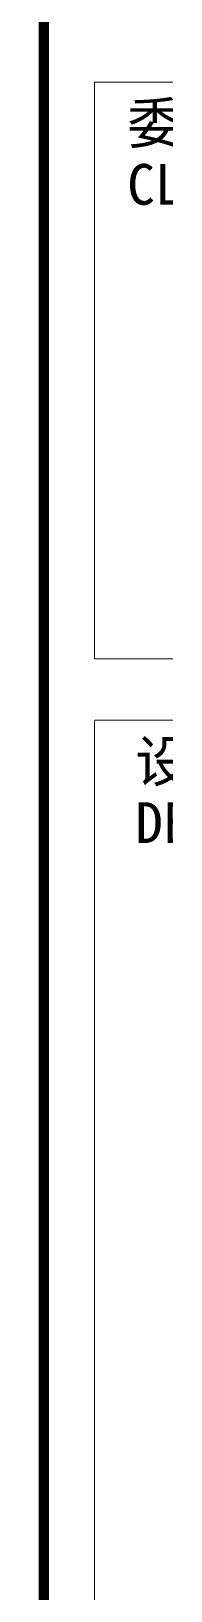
# Model space of a CAD drawing. Extents: x 776418 to 2076422, y -1170708 to 498544.
# Drawn here: x 1006595 to 1007208, y -612659 to -605016 of the extents above; entities that cross this region are included whole.
import ezdxf
from ezdxf.enums import TextEntityAlignment as Align

# ---------------------------------------------------------------- set-up
doc = ezdxf.new("R2010")
doc.units = 0
doc.header["$LTSCALE"] = 1000
doc.header["$MEASUREMENT"] = 0
doc.layers.get('0').update_dxf_attribs({"linetype": 'CONTINUOUS'})
doc.layers.add('SHEET_LINE', color=6, linetype='CONTINUOUS')
doc.layers.add('SHEET_TEXT', color=7, linetype='CONTINUOUS')
doc.styles.add('华文细黑', font='STXIHEI.TTF')

# ---------------------------------------------------------------- blocks, each defined once
blk = doc.blocks.new('A$C51FB5BAD')
at = {"layer": 'SHEET_LINE', "const_width": 50}
blk.add_lwpolyline([(-6500, -57400), (0, -57400), (0, -6150), (-6500, -6150)], close=True, dxfattribs=at)
at = {"layer": 'SHEET_LINE', "const_width": 4.999999999999995}
for points in [[(-250, -15439.90927883727), (-250, -12613.48509076354), (-6250, -12613.48509076354), (-6250, -15439.90927883727)], [(-6250, -15439.90927883727), (-250, -15439.90927883727)], [(-6250, -15739.90927883727), (-6250, -33442.5692015125)], [(-6250, -15739.90927883727), (-250, -15739.90927883727)]]:
    blk.add_lwpolyline(points, dxfattribs=at)
at = {"layer": 'SHEET_TEXT', "style": '华文细黑'}
for s, p in [('委托方', (-6089.72352226777, -12713.9926520749)), ('CLIENT', (-6089.72352226777, -13013.9926520749))]:
    blk.add_text(s, height=200, dxfattribs=at).set_placement(p, align=Align.TOP_LEFT)
at = {"layer": 'SHEET_TEXT', "color": 6, "style": '华文细黑'}
for s, p in [('设计方', (-6050, -15841.92941826768)), ('DESIGNER', (-6050, -16141.92941826768))]:
    blk.add_text(s, height=199.9999999999999, dxfattribs=at).set_placement(p, align=Align.TOP_LEFT)

msp = doc.modelspace()

# ---------------------------------------------------------------- block references
msp.add_blockref('A$C51FB5BAD', (1013119.837118299, -592652.701729506))

doc.saveas('drawing.dxf')
